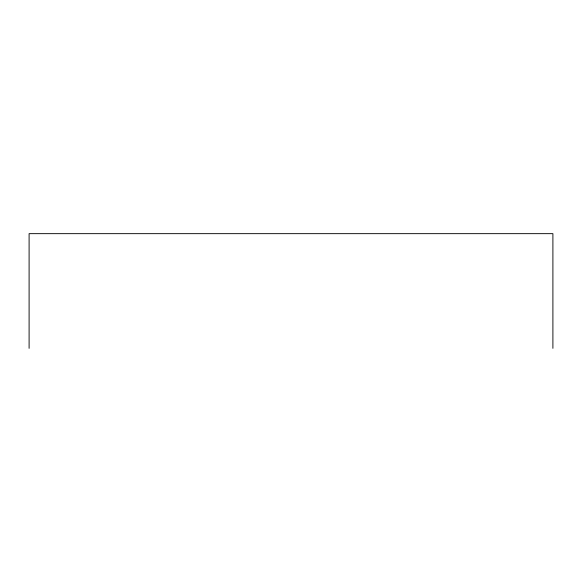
<?xml version="1.0" encoding="UTF-8"?>
<svg xmlns="http://www.w3.org/2000/svg" width="582" height="582" viewBox="0 0 582 582"><rect width="100%" height="100%" fill="white"/><g stroke="black" fill="none" stroke-linecap="round" stroke-linejoin="round"><path stroke-width="0.87" d="M552.9 348.342L552.9 233.658L29.1 233.658L29.1 348.342"/></g></svg>
